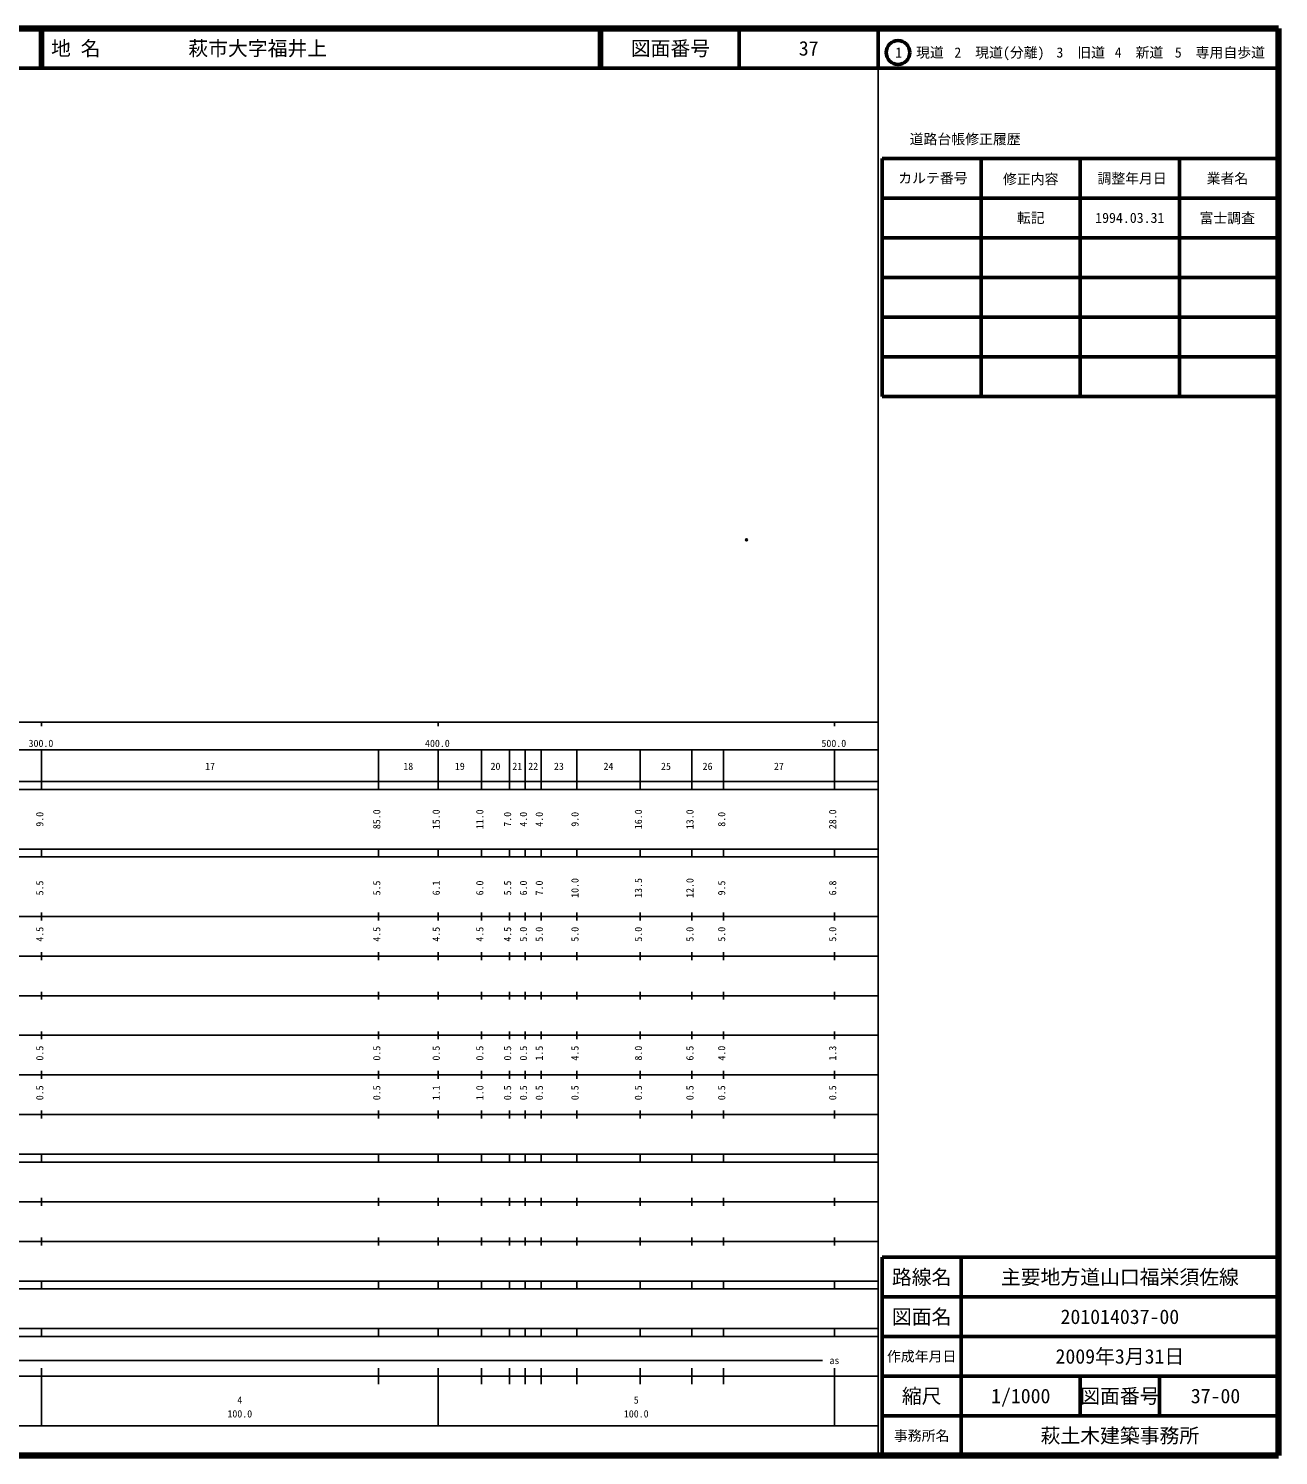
# Model space of a CAD drawing. Units: millimetres on the paper. Extents: x 40 to 680, y 20 to 380.
# Drawn here: x 364.7 to 680, y 20 to 380 of the extents above; entities that cross this region are included whole.
import ezdxf
from ezdxf.enums import TextEntityAlignment as Align

# ---------------------------------------------------------------- set-up
doc = ezdxf.new("R2010")
doc.units = ezdxf.units.MM
doc.header["$PDMODE"] = 32
doc.header["$PDSIZE"] = 0.5
doc.layers.add('M-OTRS', color=6, linetype='Continuous')
doc.layers.add('M-TTL-TXT', color=7, linetype='Continuous')
for name, color, linetype, lineweight in [('M-TTL', 2, 'Continuous', 140), ('M-TTL-BAND', 7, 'Continuous', 25), ('M-TTL-FRAM', 2, 'Continuous', 50), ('M-TTL-LINE', 7, 'Continuous', 50)]:
    doc.layers.add(name, color=color, linetype=linetype, lineweight=lineweight)
doc.styles.add('ＭＳ ゴシック', font='')
doc.styles.get('ＭＳ ゴシック').set_extended_font_data('MS Gothic')

msp = doc.modelspace()

# ---------------------------------------------------------------- linework, layer by layer
at = {"layer": 'M-OTRS'}
msp.add_point((545.829, 251.006), dxfattribs=at)
at = {"layer": 'M-TTL'}
for p, q in [((680, 380), (40, 380)), ((680, 20), (680, 380)), ((40, 20), (680, 20))]:
    msp.add_line(p, q, dxfattribs=at)
at = {"layer": 'M-TTL-BAND'}
for p, q in [((579, 20), (579, 370)), ((40, 205), (579, 205)), ((368, 205), (368, 204)), ((468, 205), (468, 204)), ((568, 205), (568, 204)), ((68, 198), (579, 198)), ((368, 188), (368, 198)), ((453, 188), (453, 198)), ((468, 188), (468, 198)), ((479, 188), (479, 198)), ((486, 188), (486, 198)), ((490, 188), (490, 198)), ((494, 188), (494, 198)), ((503, 188), (503, 198)), ((519, 188), (519, 198)), ((532, 188), (532, 198)), ((540, 188), (540, 198)), ((568, 188), (568, 198)), ((40, 190), (579, 190)), ((40, 188), (579, 188)), ((40, 173), (579, 173)), ((368, 171), (368, 173)), ((453, 171), (453, 173)), ((468, 171), (468, 173)), ((479, 171), (479, 173)), ((486, 171), (486, 173)), ((490, 171), (490, 173)), ((494, 171), (494, 173)), ((503, 171), (503, 173)), ((519, 171), (519, 173)), ((532, 171), (532, 173)), ((540, 171), (540, 173)), ((568, 171), (568, 173)), ((40, 171), (579, 171)), ((40, 156), (579, 156)), ((368, 155), (368, 157)), ((453, 155), (453, 157)), ((468, 155), (468, 157)), ((479, 155), (479, 157)), ((486, 155), (486, 157)), ((490, 155), (490, 157)), ((494, 155), (494, 157)), ((503, 155), (503, 157)), ((519, 155), (519, 157)), ((532, 155), (532, 157)), ((540, 155), (540, 157)), ((568, 155), (568, 157)), ((46, 146), (579, 146)), ((368, 145), (368, 147)), ((453, 145), (453, 147)), ((468, 145), (468, 147)), ((479, 145), (479, 147)), ((486, 145), (486, 147)), ((490, 145), (490, 147)), ((494, 145), (494, 147)), ((503, 145), (503, 147)), ((519, 145), (519, 147)), ((532, 145), (532, 147)), ((540, 145), (540, 147)), ((568, 145), (568, 147)), ((368, 135), (368, 137)), ((453, 135), (453, 137)), ((468, 135), (468, 137)), ((479, 135), (479, 137)), ((486, 135), (486, 137)), ((490, 135), (490, 137)), ((494, 135), (494, 137)), ((503, 135), (503, 137)), ((519, 135), (519, 137)), ((532, 135), (532, 137)), ((540, 135), (540, 137)), ((568, 135), (568, 137)), ((52, 136), (579, 136)), ((46, 126), (579, 126)), ((368, 125), (368, 127)), ((453, 125), (453, 127)), ((468, 125), (468, 127)), ((479, 125), (479, 127)), ((486, 125), (486, 127)), ((490, 125), (490, 127)), ((494, 125), (494, 127)), ((503, 125), (503, 127)), ((519, 125), (519, 127)), ((532, 125), (532, 127)), ((540, 125), (540, 127)), ((568, 125), (568, 127)), ((52, 116), (579, 116)), ((368, 115), (368, 117)), ((453, 115), (453, 117)), ((468, 115), (468, 117)), ((479, 115), (479, 117)), ((486, 115), (486, 117)), ((490, 115), (490, 117)), ((494, 115), (494, 117)), ((503, 115), (503, 117)), ((519, 115), (519, 117)), ((532, 115), (532, 117)), ((540, 115), (540, 117)), ((568, 115), (568, 117)), ((46, 106), (579, 106)), ((368, 105), (368, 107)), ((453, 105), (453, 107)), ((468, 105), (468, 107)), ((479, 105), (479, 107)), ((486, 105), (486, 107)), ((490, 105), (490, 107)), ((494, 105), (494, 107)), ((503, 105), (503, 107)), ((519, 105), (519, 107)), ((532, 105), (532, 107)), ((540, 105), (540, 107)), ((568, 105), (568, 107)), ((40, 96), (579, 96)), ((40, 94), (579, 94)), ((368, 94), (368, 96)), ((453, 94), (453, 96)), ((468, 94), (468, 96)), ((479, 94), (479, 96)), ((486, 94), (486, 96)), ((490, 94), (490, 96)), ((494, 94), (494, 96)), ((503, 94), (503, 96)), ((519, 94), (519, 96)), ((532, 94), (532, 96)), ((540, 94), (540, 96)), ((568, 94), (568, 96)), ((49, 84), (579, 84)), ((368, 83), (368, 85)), ((453, 83), (453, 85)), ((468, 83), (468, 85)), ((479, 83), (479, 85)), ((486, 83), (486, 85)), ((490, 83), (490, 85)), ((494, 83), (494, 85)), ((503, 83), (503, 85)), ((519, 83), (519, 85)), ((532, 83), (532, 85)), ((540, 83), (540, 85)), ((568, 83), (568, 85)), ((40, 74), (579, 74)), ((368, 73), (368, 75)), ((453, 73), (453, 75)), ((468, 73), (468, 75)), ((479, 73), (479, 75)), ((486, 73), (486, 75)), ((490, 73), (490, 75)), ((494, 73), (494, 75)), ((503, 73), (503, 75)), ((519, 73), (519, 75)), ((532, 73), (532, 75)), ((540, 73), (540, 75)), ((568, 73), (568, 75)), ((40, 64), (579, 64)), ((40, 62), (579, 62)), ((368, 62), (368, 64)), ((453, 62), (453, 64)), ((468, 62), (468, 64)), ((479, 62), (479, 64)), ((486, 62), (486, 64)), ((490, 62), (490, 64)), ((494, 62), (494, 64)), ((503, 62), (503, 64)), ((519, 62), (519, 64)), ((532, 62), (532, 64)), ((540, 62), (540, 64)), ((568, 62), (568, 64)), ((40, 52), (579, 52)), ((368, 50), (368, 52)), ((453, 50), (453, 52)), ((468, 50), (468, 52)), ((479, 50), (479, 52)), ((486, 50), (486, 52)), ((490, 50), (490, 52)), ((494, 50), (494, 52)), ((503, 50), (503, 52)), ((519, 50), (519, 52)), ((532, 50), (532, 52)), ((540, 50), (540, 52)), ((568, 50), (568, 52)), ((40, 50), (579, 50)), ((71, 44), (565, 44)), ((40, 40), (579, 40)), ((368, 27.5), (368, 42)), ((453, 38), (453, 42)), ((468, 27.5), (468, 42)), ((479, 38), (479, 42)), ((486, 38), (486, 42)), ((490, 38), (490, 42)), ((494, 38), (494, 42)), ((503, 38), (503, 42)), ((519, 38), (519, 42)), ((532, 38), (532, 42)), ((540, 38), (540, 42)), ((568, 27.5), (568, 42)), ((68, 27.5), (579, 27.5))]:
    msp.add_line(p, q, dxfattribs=at)
at = {"layer": 'M-TTL-FRAM'}
for p, q in [((580, 347.197), (580, 287.197)), ((580, 347.197), (680, 347.197)), ((580, 287.197), (680, 287.197)), ((680, 70), (580, 70)), ((580, 70), (580, 20))]:
    msp.add_line(p, q, dxfattribs=at)
at = {"layer": 'M-TTL-LINE'}
for p, q in [((367.75, 380), (367.75, 370)), ((368.25, 380), (368.25, 370)), ((508.747, 380), (508.747, 370)), ((509.247, 380), (509.247, 370)), ((543.997, 380), (543.997, 370)), ((579, 380), (579, 370)), ((40, 370), (680, 370)), ((605, 347.197), (605, 287.197)), ((630, 347.197), (630, 287.197)), ((655, 347.197), (655, 287.197)), ((580, 337.197), (680, 337.197)), ((580, 327.197), (680, 327.197)), ((580, 317.197), (680, 317.197)), ((580, 307.197), (680, 307.197)), ((580, 297.197), (680, 297.197)), ((600, 70), (600, 20)), ((680, 60), (580, 60)), ((680, 50), (580, 50)), ((680, 40), (580, 40)), ((630, 40), (630, 30)), ((650, 40), (650, 30)), ((680, 30), (580, 30))]:
    msp.add_line(p, q, dxfattribs=at)
msp.add_circle((584.031, 373.958), 3, dxfattribs=at)

# ---------------------------------------------------------------- texts
at = {"layer": 'M-TTL-BAND', "style": 'ＭＳ ゴシック'}
for s, p in [('300.0', (367.844, 198.195)), ('400.0', (467.844, 198.195)), ('500.0', (567.844, 198.195)), ('17', (410.5, 192.405)), ('18', (460.5, 192.405)), ('19', (473.5, 192.405)), ('20', (482.5, 192.405)), ('21', (488, 192.405)), ('22', (492, 192.405)), ('23', (498.5, 192.405)), ('24', (511, 192.405)), ('25', (525.5, 192.405)), ('26', (536, 192.405)), ('27', (554, 192.405)), ('as', (568, 42.5)), ('4', (418, 32.523)), ('5', (518, 32.523)), ('100.0', (418, 29.033)), ('100.0', (518, 29.033))]:
    msp.add_text(s, height=1.833, dxfattribs=at).set_placement(p, align=Align.BOTTOM_CENTER)
for s, p in [('9.0', (369, 180.5)), ('85.0', (454, 180.5)), ('15.0', (469, 180.5)), ('11.0', (480, 180.5)), ('7.0', (487, 180.5)), ('4.0', (491, 180.5)), ('4.0', (495, 180.5)), ('9.0', (504, 180.5)), ('16.0', (520, 180.5)), ('13.0', (533, 180.5)), ('8.0', (541, 180.5)), ('28.0', (569, 180.5)), ('5.5', (369, 163.174)), ('5.5', (454, 163.174)), ('6.1', (469, 163.174)), ('6.0', (480, 163.174)), ('5.5', (487, 163.174)), ('6.0', (491, 163.174)), ('7.0', (495, 163.174)), ('10.0', (504, 163.174)), ('13.5', (520, 163.174)), ('12.0', (533, 163.174)), ('9.5', (541, 163.174)), ('6.8', (569, 163.174)), ('4.5', (369, 151.5)), ('4.5', (454, 151.5)), ('4.5', (469, 151.5)), ('4.5', (480, 151.5)), ('4.5', (487, 151.5)), ('5.0', (491, 151.5)), ('5.0', (495, 151.5)), ('5.0', (504, 151.5)), ('5.0', (520, 151.5)), ('5.0', (533, 151.5)), ('5.0', (541, 151.5)), ('5.0', (569, 151.5)), ('0.5', (369, 121.5)), ('0.5', (454, 121.5)), ('0.5', (469, 121.5)), ('0.5', (480, 121.5)), ('0.5', (487, 121.5)), ('0.5', (491, 121.5)), ('1.5', (495, 121.5)), ('4.5', (504, 121.5)), ('8.0', (520, 121.5)), ('6.5', (533, 121.5)), ('4.0', (541, 121.5)), ('1.3', (569, 121.5)), ('0.5', (369, 111.5)), ('0.5', (454, 111.5)), ('1.1', (469, 111.5)), ('1.0', (480, 111.5)), ('0.5', (487, 111.5)), ('0.5', (491, 111.5)), ('0.5', (495, 111.5)), ('0.5', (504, 111.5)), ('0.5', (520, 111.5)), ('0.5', (533, 111.5)), ('0.5', (541, 111.5)), ('0.5', (569, 111.5))]:
    msp.add_text(s, height=1.833, rotation=90, dxfattribs=at).set_placement(p, align=Align.BOTTOM_CENTER)
at = {"layer": 'M-TTL-TXT', "style": 'ＭＳ ゴシック'}
for s, p in [('地 名', (370.38, 375)), ('萩市大字福井上', (405.024, 375))]:
    msp.add_text(s, height=3.666, dxfattribs=at).set_placement(p, align=Align.MIDDLE_LEFT)
for s, height, p in [('図面番号', 3.666, (526.622, 375)), ('37', 3.666, (561.497, 375)), ('1\u3000現道', 2.566, (589.448, 373.958)), ('2\u3000現道(分離)', 2.566, (609.619, 373.958)), ('3\u3000旧道', 2.566, (630.121, 373.958)), ('4\u3000新道', 2.566, (644.824, 373.958)), ('5\u3000専用自歩道', 2.566, (665.228, 373.958)), ('道路台帳修正履歴', 2.566, (600.968, 352.113)), ('カルテ番号', 2.566, (592.839, 342.277)), ('修正内容', 2.566, (617.509, 342.023)), ('調整年月日', 2.566, (643.089, 342.197)), ('業者名', 2.566, (667.134, 342.197)), ('転記', 2.566, (617.5, 332.245)), ('1994.03.31', 2.566, (642.5, 332.245)), ('富士調査', 2.566, (667.077, 332.189)), ('路線名', 3.666, (590, 65)), ('路線名', 3.666, (590, 65)), ('主要地方道山口福栄須佐線', 3.666, (640, 65)), ('図面名', 3.666, (590, 55)), ('図面名', 3.666, (590, 55)), ('201014037-00', 3.666, (640, 55)), ('2009年3月31日', 3.666, (640, 45)), ('作成年月日', 2.566, (590, 45)), ('作成年月日', 2.566, (590, 45)), ('縮尺', 3.666, (590, 35)), ('縮尺', 3.666, (590, 35)), ('1/1000', 3.666, (615, 35)), ('図面番号', 3.666, (640, 35)), ('図面番号', 3.666, (640, 35)), ('37-00', 3.666, (664.125, 35)), ('事務所名', 2.566, (590, 25)), ('事務所名', 2.566, (590, 25)), ('萩土木建築事務所', 3.666, (640, 25))]:
    msp.add_text(s, height=height, dxfattribs=at).set_placement(p, align=Align.MIDDLE_CENTER)

doc.saveas('drawing.dxf')
